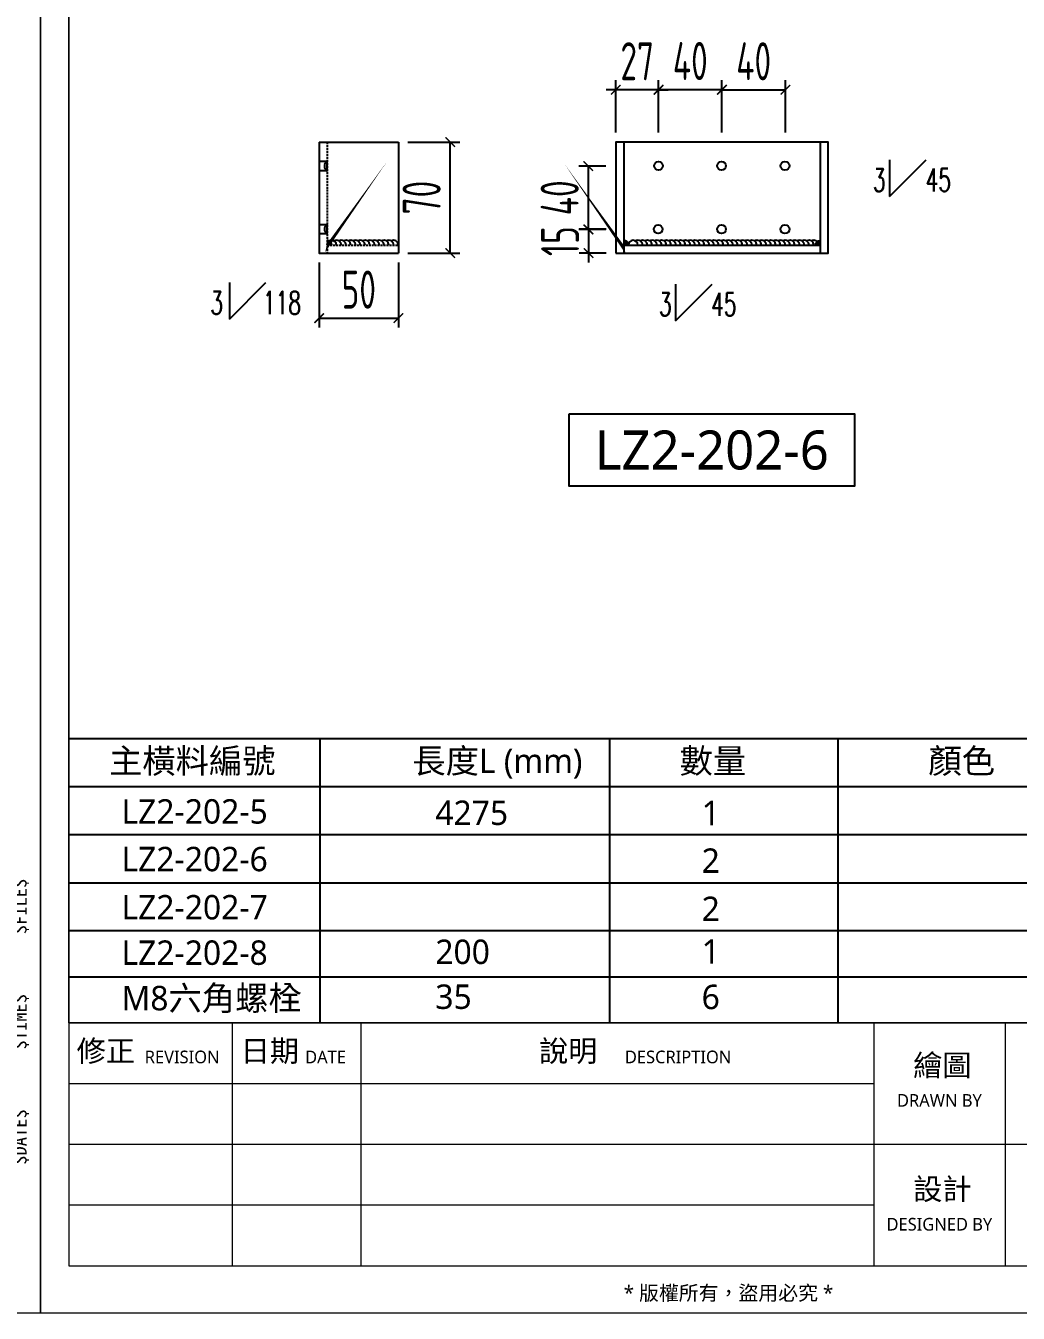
# Model space of a CAD drawing. Extents: x -3378 to 102197, y -3799 to 48702.
# Drawn here: x 13910 to 14536, y 5427 to 6239 of the extents above; entities that cross this region are included whole.
import ezdxf
from ezdxf.enums import TextEntityAlignment as Align

# ---------------------------------------------------------------- set-up
doc = ezdxf.new("R2010")
doc.units = 0
doc.set_wipeout_variables(frame=1)
doc.linetypes.add('( Hidden )', pattern=[0.375, 0.25, -0.125])
for name, color, linetype in [('DIM', 173, 'Continuous'), ('GM_ANNO_LABL', 4, 'Continuous'), ('GM_ANNO_TEXT', 7, 'Continuous'), ('GM_FILL', 253, 'Continuous'), ('Weld  焊缝', 55, 'Continuous'), ('視覺模型鋁擠型暫替', 4, 'Continuous'), ('金屬面材 METAL PANEL', 2, 'Continuous'), ('鋼件', 6, 'Continuous')]:
    doc.layers.add(name, color=color, linetype=linetype)
doc.layers.add('GM_CNST', color=171, linetype='Continuous', lineweight=5, plot=False)
doc.styles.add('CHINESE', font='ros1.shx', dxfattribs={"width": 0.75, "bigfont": 'hztxt.shx'})
doc.styles.add('GM', font='')
doc.styles.get("Standard").update_dxf_attribs({"font": 'romans.shx', "bigfont": 'chinese.shx'})
doc.styles.get('GM').set_extended_font_data('Microsoft JhengHei')
doc.dimstyles.new('F-06', dxfattribs={"dimscale": 6, "dimtxt": 4, "dimasz": 1, "dimexe": 1, "dimexo": 1, "dimgap": 1, "dimtad": 1, "dimdec": 1, "dimzin": 12, "dimdsep": 46, "dimtxsty": 'CHINESE', "dimblk": 'ARCHTICK', "dimcen": 0, "dimclrd": 4, "dimclre": 4, "dimclrt": 1, "dimadec": 0, "dimazin": 3, "dimtfac": 1, "dimtdec": 1, "dimtix": 1, "dimtmove": 2, "dimatfit": 3, "dimfxl": 1, "dimtolj": 1, "dimtzin": 0, "dimarcsym": 0})

# ---------------------------------------------------------------- blocks, each defined once
blk = doc.blocks.new('_ArchTick')
at = {"color": 0, "linetype": 'ByBlock', "const_width": 0.15}
blk.add_lwpolyline([(-0.5, -0.5), (0.5, 0.5)], dxfattribs=at)
blk = doc.blocks.new('*D1222')
at = {"layer": 'Defpoints', "color": 0, "ltscale": 10, "transparency": 16777216}
for p in [(14094.73, 6096.06), (14144.73, 6096.06), (14144.73, 6055.01)]:
    blk.add_point(p, dxfattribs=at)
at = {"layer": 'DIM', "color": 4, "lineweight": -2, "ltscale": 10, "transparency": 16777216}
for p, q in [((14094.73, 6090.06), (14094.73, 6049.01)), ((14144.73, 6090.06), (14144.73, 6049.01)), ((14094.73, 6055.01), (14144.73, 6055.01))]:
    blk.add_line(p, q, dxfattribs=at)
at = {"layer": 'DIM', "color": 4, "lineweight": -2, "ltscale": 10, "transparency": 16777216, "xscale": 6, "yscale": 6, "zscale": 6, "rotation": 180}
blk.add_blockref('_ArchTick', (14094.73, 6055.01), dxfattribs=at)
at = {"layer": 'DIM', "color": 4, "lineweight": -2, "ltscale": 10, "transparency": 16777216, "xscale": 6, "yscale": 6, "zscale": 6}
blk.add_blockref('_ArchTick', (14144.73, 6055.01), dxfattribs=at)
at = {"layer": 'DIM', "color": 1, "ltscale": 10, "transparency": 16777216, "insert": (14119.73, 6073.01), "char_height": 24, "attachment_point": 5, "style": 'CHINESE'}
blk.add_mtext('\\A1;50', dxfattribs=at)
blk = doc.blocks.new('*D1223')
at = {"layer": 'Defpoints', "color": 0, "ltscale": 10, "transparency": 16777216}
for p in [(14281.9, 6199.06), (14281.9, 6166.06), (14308.9, 6166.06)]:
    blk.add_point(p, dxfattribs=at)
at = {"layer": 'DIM', "color": 4, "lineweight": -2, "ltscale": 10, "transparency": 16777216}
for p, q in [((14281.9, 6199.06), (14275.9, 6199.06)), ((14281.9, 6172.06), (14281.9, 6205.06)), ((14308.9, 6199.06), (14281.9, 6199.06)), ((14308.9, 6172.06), (14308.9, 6205.06)), ((14308.9, 6199.06), (14314.9, 6199.06))]:
    blk.add_line(p, q, dxfattribs=at)
at = {"layer": 'DIM', "color": 4, "lineweight": -2, "ltscale": 10, "transparency": 16777216, "xscale": 6, "yscale": 6, "zscale": 6}
blk.add_blockref('_ArchTick', (14281.9, 6199.06), dxfattribs=at)
at = {"layer": 'DIM', "color": 4, "lineweight": -2, "ltscale": 10, "transparency": 16777216, "xscale": 6, "yscale": 6, "zscale": 6, "rotation": 180}
blk.add_blockref('_ArchTick', (14308.9, 6199.06), dxfattribs=at)
at = {"layer": 'DIM', "color": 1, "ltscale": 10, "transparency": 16777216, "insert": (14295.4, 6217.06), "char_height": 24, "attachment_point": 5, "style": 'CHINESE'}
blk.add_mtext('\\A1;27', dxfattribs=at)
blk = doc.blocks.new('*D1224')
at = {"layer": 'Defpoints', "color": 0, "ltscale": 10, "transparency": 16777216}
for p in [(14348.9, 6199.23), (14308.9, 6166.06), (14348.9, 6166.06)]:
    blk.add_point(p, dxfattribs=at)
at = {"layer": 'DIM', "color": 4, "lineweight": -2, "ltscale": 10, "transparency": 16777216}
for p, q in [((14308.9, 6172.06), (14308.9, 6205.23)), ((14308.9, 6199.23), (14348.9, 6199.23)), ((14348.9, 6172.06), (14348.9, 6205.23))]:
    blk.add_line(p, q, dxfattribs=at)
at = {"layer": 'DIM', "color": 4, "lineweight": -2, "ltscale": 10, "transparency": 16777216, "xscale": 6, "yscale": 6, "zscale": 6, "rotation": 180}
blk.add_blockref('_ArchTick', (14308.9, 6199.23), dxfattribs=at)
at = {"layer": 'DIM', "color": 4, "lineweight": -2, "ltscale": 10, "transparency": 16777216, "xscale": 6, "yscale": 6, "zscale": 6}
blk.add_blockref('_ArchTick', (14348.9, 6199.23), dxfattribs=at)
at = {"layer": 'DIM', "color": 1, "ltscale": 10, "transparency": 16777216, "insert": (14328.9, 6217.23), "char_height": 24, "attachment_point": 5, "style": 'CHINESE'}
blk.add_mtext('\\A1;40', dxfattribs=at)
blk = doc.blocks.new('*D1225')
at = {"layer": 'Defpoints', "color": 0, "ltscale": 10, "transparency": 16777216}
for p in [(14388.9, 6199.06), (14348.9, 6166.06), (14388.9, 6166.06)]:
    blk.add_point(p, dxfattribs=at)
at = {"layer": 'DIM', "color": 4, "lineweight": -2, "ltscale": 10, "transparency": 16777216}
for p, q in [((14348.9, 6172.06), (14348.9, 6205.06)), ((14348.9, 6199.06), (14388.9, 6199.06)), ((14388.9, 6172.06), (14388.9, 6205.06))]:
    blk.add_line(p, q, dxfattribs=at)
at = {"layer": 'DIM', "color": 4, "lineweight": -2, "ltscale": 10, "transparency": 16777216, "xscale": 6, "yscale": 6, "zscale": 6, "rotation": 180}
blk.add_blockref('_ArchTick', (14348.9, 6199.06), dxfattribs=at)
at = {"layer": 'DIM', "color": 4, "lineweight": -2, "ltscale": 10, "transparency": 16777216, "xscale": 6, "yscale": 6, "zscale": 6}
blk.add_blockref('_ArchTick', (14388.9, 6199.06), dxfattribs=at)
at = {"layer": 'DIM', "color": 1, "ltscale": 10, "transparency": 16777216, "insert": (14368.9, 6217.06), "char_height": 24, "attachment_point": 5, "style": 'CHINESE'}
blk.add_mtext('\\A1;40', dxfattribs=at)
blk = doc.blocks.new('*D1226')
at = {"layer": 'Defpoints', "color": 0, "ltscale": 10, "transparency": 16777216}
for p in [(14144.73, 6166.06), (14177.38, 6166.06), (14144.73, 6096.06)]:
    blk.add_point(p, dxfattribs=at)
at = {"layer": 'DIM', "color": 4, "lineweight": -2, "ltscale": 10, "transparency": 16777216}
for p, q in [((14150.73, 6166.06), (14183.38, 6166.06)), ((14177.38, 6096.06), (14177.38, 6166.06)), ((14150.73, 6096.06), (14183.38, 6096.06))]:
    blk.add_line(p, q, dxfattribs=at)
at = {"layer": 'DIM', "color": 4, "lineweight": -2, "ltscale": 10, "transparency": 16777216, "xscale": 6, "yscale": 6, "zscale": 6}
for p, rotation in [((14177.38, 6166.06), 90), ((14177.38, 6096.06), 270)]:
    blk.add_blockref('_ArchTick', p, dxfattribs=dict(at, rotation=rotation))
at = {"layer": 'DIM', "color": 1, "ltscale": 10, "transparency": 16777216, "insert": (14159.38, 6131.06), "char_height": 24, "attachment_point": 5, "rotation": 90, "style": 'CHINESE'}
blk.add_mtext('\\A1;70', dxfattribs=at)
blk = doc.blocks.new('A$Ce17b9b43')
at = {"layer": '視覺模型鋁擠型暫替', "color": 7, "linetype": 'Continuous'}
for radius in [3, 2, 1]:
    blk.add_arc((0, 0), radius, 0, 90, dxfattribs=at)
blk = doc.blocks.new('*D1228')
at = {"layer": 'Defpoints', "color": 0, "ltscale": 10, "transparency": 16777216}
for p in [(14281.66, 6150.93), (14264.49, 6110.92), (14281.66, 6110.92)]:
    blk.add_point(p, dxfattribs=at)
at = {"layer": 'DIM', "color": 4, "lineweight": -2, "ltscale": 10, "transparency": 16777216}
for p, q in [((14275.66, 6150.93), (14258.49, 6150.93)), ((14264.49, 6150.93), (14264.49, 6110.92)), ((14275.66, 6110.92), (14258.49, 6110.92))]:
    blk.add_line(p, q, dxfattribs=at)
at = {"layer": 'DIM', "color": 4, "lineweight": -2, "ltscale": 10, "transparency": 16777216, "xscale": 6, "yscale": 6, "zscale": 6}
for p, rotation in [((14264.49, 6150.93), 90), ((14264.49, 6110.92), 270)]:
    blk.add_blockref('_ArchTick', p, dxfattribs=dict(at, rotation=rotation))
at = {"layer": 'DIM', "color": 1, "ltscale": 10, "transparency": 16777216, "insert": (14246.49, 6130.92), "char_height": 24, "attachment_point": 5, "rotation": 90, "style": 'CHINESE'}
blk.add_mtext('\\A1;40', dxfattribs=at)
blk = doc.blocks.new('*D1229')
at = {"layer": 'Defpoints', "color": 0, "ltscale": 10, "transparency": 16777216}
for p in [(14281.9, 6111.06), (14264.73, 6096.06), (14281.9, 6096.06)]:
    blk.add_point(p, dxfattribs=at)
at = {"layer": 'DIM', "color": 4, "lineweight": -2, "ltscale": 10, "transparency": 16777216}
for p, q in [((14264.73, 6111.06), (14264.73, 6117.06)), ((14275.9, 6111.06), (14258.73, 6111.06)), ((14264.73, 6111.06), (14264.73, 6096.06)), ((14275.9, 6096.06), (14258.73, 6096.06)), ((14264.73, 6096.06), (14264.73, 6090.06))]:
    blk.add_line(p, q, dxfattribs=at)
at = {"layer": 'DIM', "color": 4, "lineweight": -2, "ltscale": 10, "transparency": 16777216, "xscale": 6, "yscale": 6, "zscale": 6}
for p, rotation in [((14264.73, 6111.06), 270), ((14264.73, 6096.06), 90)]:
    blk.add_blockref('_ArchTick', p, dxfattribs=dict(at, rotation=rotation))
at = {"layer": 'DIM', "color": 1, "ltscale": 10, "transparency": 16777216, "insert": (14246.73, 6103.56), "char_height": 24, "attachment_point": 5, "rotation": 90, "style": 'CHINESE'}
blk.add_mtext('\\A1;15', dxfattribs=at)
blk = doc.blocks.new('*U896')
blk.add_wipeout([(-6.301, 1.6), (6.301, 1.6), (6.301, -1.6), (-6.301, -1.6)])
blk.add_lwpolyline([(-6.301, 1.6), (6.301, 1.6), (6.301, -1.6), (-6.301, -1.6)], close=True)
at = {"layer": 'GM_ANNO_TEXT', "ltscale": 0.3, "style": 'GM', "flags": 8}
blk.add_attdef('01', text='', height=1.725, dxfattribs=at).set_placement((0, 0), align=Align.MIDDLE_CENTER)
blk = doc.blocks.new('*U911')
at = {"layer": 'Weld  焊缝'}
for centre, end in [((3, 0), 180), ((6, 0), 120), ((9, 0), 120), ((12, 0), 120), ((15, 0), 120), ((18, 0), 120), ((21, 0), 120), ((24, 0), 120), ((27, 0), 120), ((30, 0), 120), ((33, 0), 120), ((36, 0), 120), ((39, 0), 120), ((42, 0), 120), ((45, 0), 120), ((48, 0), 120), ((51, 0), 120), ((54, 0), 120), ((57, 0), 120), ((60, 0), 120), ((63, 0), 120), ((66, 0), 120), ((69, 0), 120), ((72, 0), 120), ((75, 0), 120), ((78, 0), 120), ((81, 0), 120), ((84, 0), 120), ((87, 0), 120), ((90, 0), 120), ((93, 0), 120), ((96, 0), 120), ((99, 0), 120), ((102, 0), 120), ((105, 0), 120), ((108, 0), 120), ((111, 0), 120), ((114, 0), 120), ((117, 0), 120)]:
    blk.add_arc(centre, 3, 0, end, dxfattribs=at)
blk = doc.blocks.new('*U937')
at = {"layer": 'Weld  焊缝'}
for centre, end in [((3, 0), 180), ((6, 0), 120), ((9, 0), 120), ((12, 0), 120), ((15, 0), 120), ((18, 0), 120), ((21, 0), 120), ((24, 0), 120), ((27, 0), 120), ((30, 0), 120), ((33, 0), 120), ((36, 0), 120), ((39, 0), 120), ((42, 0), 120)]:
    blk.add_arc(centre, 3, 0, end, dxfattribs=at)
blk = doc.blocks.new('TK')
at = {"lineweight": 0}
for p, q in [((20.2, 5), (20.2, 30.55)), ((33.73, 5), (33.73, 30.55)), ((87.7, 5), (87.7, 30.55)), ((101.5, 5), (101.5, 30.55)), ((3, 24.16), (87.7, 24.16)), ((3, 17.78), (174.58, 17.78)), ((3, 11.39), (87.7, 11.39))]:
    blk.add_line(p, q, dxfattribs=at)
at = {"lineweight": 0, "flags": 128}
blk.add_lwpolyline([(3, 30.55), (415, 30.55)], dxfattribs=at)
at = {"lineweight": 0}
blk.add_3dface([(3, 5), (415, 5), (415, 294), (3, 294)], dxfattribs=at)
at = {"layer": 'GM_CNST'}
blk.add_lwpolyline([(3, 294), (415, 294), (415, 30.55), (3, 30.55)], close=True, dxfattribs=at)
at = {"layer": 'GM_CNST', "linetype": 'Continuous', "lineweight": 0}
blk.add_3dface([(420, 0), (0, 0), (0, 297), (420, 297)], dxfattribs=at)
at = {"layer": 'GM_ANNO_TEXT', "linetype": 'Continuous', "lineweight": 13, "char_height": 1.4309, "rotation": 90, "line_spacing_factor": 0.725792, "style": 'GM'}
for s, insert, attachment_point in [('\\f細明體|b0|i0|c136|p54;$FILE$', (417.96, 39.85), 4), ('\\f細明體|b0|i0|c136|p54;$TIME$', (417.96, 30.65), 5), ('\\f細明體|b0|i0|c136|p54;$DATE$', (417.96, 21.45), 6)]:
    blk.add_mtext(s, dxfattribs=dict(at, insert=insert, attachment_point=attachment_point))
at = {"layer": 'GM_ANNO_TEXT', "linetype": 'Continuous', "char_height": 2.249, "attachment_point": 5, "line_spacing_factor": 0.725792, "style": 'GM'}
for s, insert in [('修正', (6.88, 27.45)), ('日期', (24.13, 27.45)), ('說明', (55.51, 27.45)), ('繪圖', (94.86, 25.95)), ('設計', (94.86, 12.93))]:
    blk.add_mtext(s, dxfattribs=dict(at, insert=insert))
at = {"layer": 'GM_ANNO_TEXT', "attachment_point": 5, "style": 'GM'}
for s, insert, char_height in [('REVISION', (14.91, 26.94), 1.329), ('DATE', (29.99, 26.94), 1.329), ('DESCRIPTION', (67.07, 26.94), 1.3287), ('DRAWN BY', (94.55, 22.38), 1.329), ('DESIGNED BY', (94.55, 9.35), 1.3287)]:
    blk.add_mtext(s, dxfattribs=dict(at, insert=insert, char_height=char_height))
at = {"layer": 'GM_ANNO_TEXT', "linetype": 'Continuous', "lineweight": 0, "insert": (83.4, 2.04), "char_height": 1.5332, "attachment_point": 6, "line_spacing_factor": 0.725792, "style": 'GM'}
blk.add_mtext('* 版權所有，盜用必究 *  ', dxfattribs=at)
at = {"layer": 'GM_ANNO_TEXT', "style": 'GM'}
for tag, p in [('業主', (283.43, 26.37)), ('圖名', (283.48, 9.14))]:
    blk.add_attdef(tag, text='', height=2.56, dxfattribs=at).set_placement(p, align=Align.MIDDLE_LEFT)
for tag, p in [('繪圖者', (109.3, 23.05)), ('比例尺', (166.71, 23.04)), ('設計者', (109.3, 9.56)), ('單位', (138.49, 9.62)), ('日期', (166.62, 9.45))]:
    blk.add_attdef(tag, text='', height=2.56, dxfattribs=at).set_placement(p, align=Align.CENTER)
for p in [(389.45, 19.37), (389.45, 13.69), (359.78, 12.56), (389.45, 8.01)]:
    blk.add_attdef('加工編號', text='', height=2.56, dxfattribs=at).set_placement(p, align=Align.MIDDLE)

msp = doc.modelspace()

# ---------------------------------------------------------------- linework, layer by layer
at = {"layer": 'DIM', "ltscale": 10}
for p, q in [((14454.675, 6154.873, 0), (14454.675, 6131.833, 0)), ((14454.675, 6131.833, 0), (14477.715, 6154.873, 0)), ((14038.062, 6077.428, 0), (14038.062, 6054.388, 0)), ((14038.062, 6054.388, 0), (14061.102, 6077.428, 0)), ((14319.673, 6076.456, 0), (14319.673, 6053.416, 0)), ((14319.673, 6053.416, 0), (14342.713, 6076.456, 0))]:
    msp.add_line(p, q, dxfattribs=at)
at = {"layer": 'GM_ANNO_LABL', "color": 4, "ltscale": 10, "elevation": 0}
for points in [[(14484.879, 6154.873, 0, 0, 0), (14496.265, 6154.873, 0, 0, 0), (14436.164, 6154.873, 0, 0, 0), (14415.858, 6112.004, 5, 0, 0), (14410.895, 6101.056, 0, 0, 0)], [(14036.744, 6077.428, 0, 0, 0), (14020.22, 6077.428, 0, 0, 0), (14085.459, 6077.428, 0, 0, 0), (14094.764, 6091.081, 5, 0, 0), (14099.726, 6102.029, 0, 0, 0)], [(14036.744, 6077.428, 0, 0, 0), (14085.459, 6077.428, 0, 0, 0), (14094.764, 6091.081, 5, 0, 0), (14099.726, 6102.029, 0, 0, 0)], [(14349.877, 6076.456, 0, 0, 0), (14301.162, 6076.456, 0, 0, 0), (14291.858, 6090.109, 5, 0, 0), (14286.895, 6101.056, 0, 0, 0)], [(14349.877, 6076.456, 0, 0, 0), (14366.401, 6076.456, 0, 0, 0), (14301.162, 6076.456, 0, 0, 0), (14291.858, 6090.109, 5, 0, 0), (14286.895, 6101.056, 0, 0, 0)]]:
    msp.add_lwpolyline(points, format="xyseb", dxfattribs=at)
at = {"layer": 'GM_FILL'}
for p, q in [((13936.793, 5789.848), (14897.194, 5789.848)), ((14095.153, 5789.848), (14095.153, 5759.635)), ((14277.821, 5789.848), (14277.821, 5759.635)), ((14422.114, 5789.848), (14422.114, 5759.635)), ((13936.793, 5759.635), (14897.194, 5759.635)), ((14095.153, 5759.635), (14095.153, 5610.533)), ((14124.973, 5759.635), (14897.194, 5759.635)), ((14277.821, 5759.635), (14277.821, 5610.533)), ((14422.114, 5759.635), (14422.114, 5610.533)), ((13936.793, 5729.32), (14897.194, 5729.32)), ((13936.793, 5698.794), (14897.194, 5698.794)), ((13936.793, 5668.651), (14897.194, 5668.651)), ((13936.793, 5639.533), (14897.194, 5639.533))]:
    msp.add_line(p, q, dxfattribs=at)
at = {"layer": '視覺模型鋁擠型暫替', "color": 1, "linetype": 'Continuous'}
for centre in [(14101.098, 6151.013, 0), (14101.114, 6111.075, 0)]:
    msp.add_arc(centre, 3.08, 117.101273, 243.546573, dxfattribs=at)
at = {"layer": '金屬面材 METAL PANEL', "elevation": 0}
for points in [[(14099.695, 6153.755), (14094.695, 6153.755), (14094.726, 6148.256), (14099.726, 6148.256)], [(14099.711, 6113.817), (14094.711, 6113.817), (14094.742, 6108.318), (14099.742, 6108.318)]]:
    msp.add_lwpolyline(points, close=True, dxfattribs=at)
at = {"layer": '金屬面材 METAL PANEL', "color": 6, "linetype": 'Continuous', "elevation": 0}
msp.add_lwpolyline([(14286.895, 6101.056), (14410.895, 6101.056)], dxfattribs=at)
at = {"layer": '鋼件', "linetype": 'Continuous'}
for p, q in [((14094.726, 6166.064, 0), (14144.726, 6166.064, 0)), ((14144.726, 6166.064, 0), (14144.726, 6096.056, 0)), ((14286.895, 6166.064, 0), (14286.895, 6096.056, 0)), ((14410.895, 6166.064, 0), (14410.895, 6096.056, 0))]:
    msp.add_line(p, q, dxfattribs=at)
at = {"layer": '鋼件', "linetype": '( Hidden )', "ltscale": 5}
msp.add_line((14099.726, 6166.064, 0), (14099.726, 6096.056, 0), dxfattribs=at)
at = {"layer": '鋼件', "linetype": 'Continuous', "elevation": 0}
msp.add_lwpolyline([(14094.726, 6166.064), (14094.726, 6096.056), (14144.726, 6096.056)], dxfattribs=at)
msp.add_lwpolyline([(14281.895, 6096.056), (14415.895, 6096.056), (14415.895, 6166.064), (14281.895, 6166.064)], close=True, dxfattribs=at)
at = {"layer": '鋼件', "linetype": '( Hidden )', "ltscale": 5, "elevation": 0}
msp.add_lwpolyline([(14099.726, 6101.056), (14144.726, 6101.056)], dxfattribs=at)
at = {"layer": '鋼件', "linetype": 'Continuous'}
for centre in [(14308.895, 6151.064, 0), (14348.661, 6151.075, 0), (14388.661, 6151.075, 0), (14308.661, 6111.067, 0), (14348.661, 6111.067, 0), (14388.661, 6111.067, 0)]:
    msp.add_circle(centre, 2.75, dxfattribs=at)

# ---------------------------------------------------------------- block references
at = {"xscale": 6, "yscale": 6, "zscale": 6}
msp.add_blockref('TK', (11398.793, 5427.217), dxfattribs=at)
at = {"color": 1}
for p in [(14099.718, 6101.029, 0), (14286.895, 6101.056, 0)]:
    msp.add_blockref('A$Ce17b9b43', p, dxfattribs=at)
at = {"color": 1, "xscale": -1}
msp.add_blockref('A$Ce17b9b43', (14410.895, 6101.056, 0), dxfattribs=at)
at = {"layer": 'GM_ANNO_LABL', "ltscale": 0.3, "xscale": 14.28571431275816, "yscale": 14.28571431275816, "zscale": 14.28571431275816}
msp.add_blockref('*U896', (14342.514, 5971.828), dxfattribs=at).add_auto_attribs({'01': 'LZ2-202-6'})
at = {"layer": 'Weld  焊缝'}
for name, p in [('*U937', (14099.659, 6101.119, 0)), ('*U911', (14289.827, 6101.119, 0))]:
    msp.add_blockref(name, p, dxfattribs=at)

# ---------------------------------------------------------------- texts
at = {"layer": 'GM_ANNO_LABL', "color": 4, "ltscale": 5, "width": 0.65}
for s, p in [('3', (14448.112, 6149.304, 0)), ('45', (14485.446, 6149.358, 0)), ('3', (14030.043, 6071.859, 0)), ('118', (14071.218, 6071.859, 0)), ('3', (14313.11, 6070.887, 0)), ('45', (14350.056, 6070.887, 0))]:
    msp.add_text(s, height=14.4, dxfattribs=at).set_placement(p, align=Align.TOP_CENTER)
at = {"layer": 'GM_ANNO_TEXT', "ltscale": 0.3, "style": 'GM'}
msp.add_text('主橫料編號', height=15.4077, dxfattribs=at).set_placement((13962.108, 5767.981))
at = {"layer": 'GM_ANNO_TEXT', "style": 'GM'}
for s, height, p in [('長度L (mm)', 15.4077, (14153.495, 5767.981)), ('數量', 15.4077, (14322.145, 5767.981)), ('顏色', 15.4077, (14479.177, 5767.981)), ('LZ2-202-5', 15.4077, (13969.961, 5736.116)), ('4275', 15.4077, (14168.024, 5735.261)), ('1', 15.408, (14336.07, 5735.102)), ('LZ2-202-6', 15.4077, (13969.961, 5706.062)), ('2', 15.408, (14336.07, 5705.048)), ('LZ2-202-7', 15.4077, (13969.961, 5675.67)), ('2', 15.408, (14336.07, 5674.656)), ('LZ2-202-8', 15.4077, (13969.961, 5647.007)), ('200', 15.4077, (14168.024, 5647.542)), ('1', 15.408, (14336.07, 5647.721)), ('M8六角螺栓', 15.4077, (13969.961, 5618.343)), ('35', 15.4077, (14168.024, 5619.217)), ('6', 15.408, (14336.07, 5619.058))]:
    msp.add_text(s, height=height, dxfattribs=at).set_placement(p)

# ---------------------------------------------------------------- dimensions: what is measured, and where the dimension line sits
at = {"layer": 'DIM', "ltscale": 10}
for base, p1, p2, picture, middle in [((14281.895, 6199.061, 0), (14308.895, 6166.064, 0), (14281.895, 6166.064, 0), '*D1223', (14295.395, 6217.061, 0)), ((14348.895, 6199.232, 0), (14308.895, 6166.064, 0), (14348.895, 6166.064, 0), '*D1224', (14328.895, 6217.232, 0)), ((14388.895, 6199.061, 0), (14348.895, 6166.064, 0), (14388.895, 6166.064, 0), '*D1225', (14368.895, 6217.061, 0)), ((14144.726, 6055.007, 0), (14094.726, 6096.056, 0), (14144.726, 6096.056, 0), '*D1222', (14119.726, 6073.007, 0))]:
    dim = msp.add_linear_dim(base=base, p1=p1, p2=p2, dimstyle='F-06', dxfattribs=at)
    dim.commit()
    dim.dimension.update_dxf_attribs({"geometry": picture, "text_midpoint": middle})
for base, p1, p2, picture, middle in [((14177.376, 6166.064, 0), (14144.726, 6096.056, 0), (14144.726, 6166.064, 0), '*D1226', (14159.376, 6131.06, 0)), ((14264.487, 6110.918, 0), (14281.657, 6150.926, 0), (14281.657, 6110.918, 0), '*D1228', (14246.487, 6130.922, 0)), ((14264.732, 6096.056, 0), (14281.895, 6111.056, 0), (14281.895, 6096.056, 0), '*D1229', (14246.732, 6103.556, 0))]:
    dim = msp.add_linear_dim(base=base, p1=p1, p2=p2, angle=90, dimstyle='F-06', dxfattribs=at)
    dim.commit()
    dim.dimension.update_dxf_attribs({"geometry": picture, "text_midpoint": middle})

# ---------------------------------------------------------------- next in the draw order: block references
at = {"xscale": 6, "yscale": 6, "zscale": 6}
msp.add_blockref('TK', (13918.793, 5427.217), dxfattribs=at)

doc.saveas('drawing.dxf')
